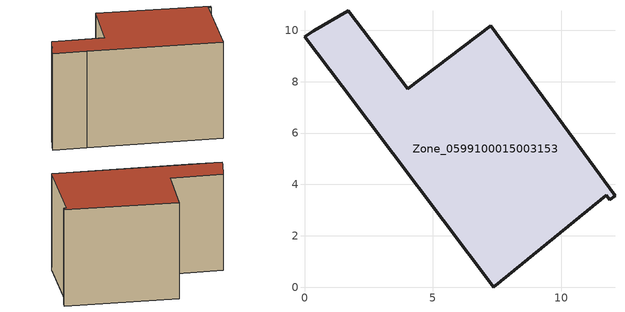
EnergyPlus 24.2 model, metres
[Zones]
Zone_0599100015003153
 floor ground (C_G): 11.88,3.4 11.75,3.58 7.42,0.06 7.36,0 1.48,7.83 0,9.75 0.36,9.99 1.7,10.76 4.03,7.73 7.24,10.17 12.09,3.55 z2.6
 wall outside (C_F): 0.36,9.99 0,9.75 1.48,7.83 7.36,0 7.42,0.06 11.75,3.58 11.88,3.4 12.09,3.55 7.24,10.17 4.03,7.73 1.7,10.76 0.36,9.99 z2.6:10.17
 roof outside (C_R): 11.75,3.58 11.88,3.4 12.09,3.55 7.24,10.17 4.03,7.73 1.7,10.76 0.36,9.99 0,9.75 1.48,7.83 7.36,0 7.42,0.06 z10.17
[BUILDING]
Pand.0599100015003153: North Axis=0; Terrain=City; Loads Convergence Tolerance Value=0.04; Temperature Convergence Tolerance Value=0.4; Solar Distribution=FullExterior; Maximum Number of Warmup Days=25; Minimum Number of Warmup Days=1
[Site:Location]
Rotterdam.The.Hague.AP_ZH_NLD Design_Conditions: Latitude=51.96; Longitude=4.45; Time Zone=1; Elevation=-4.5
[SITE:GROUNDTEMPERATURE:BUILDINGSURFACE]
18, 18, 18, 18, 18, 18, 18, 18, 18, 18, 18, 18
[MATERIAL] Thermal Absorptance=0.9; Solar Absorptance=0.7; Visible Absorptance=0.7
Name | Roughness | Thickness | Conductivity | Density | Specific Heat
G.TC.1975-1991 | MediumSmooth | 0.15 | 0.288461 | 540 | 1210
F.TC.1975-1991 | Rough | 0.3 | 0.230769 | 1920 | 840
R.TC.1975-1991 | MediumRough | 0.2 | 0.153846 | 1500 | 1000
[CONSTRUCTION]
C_G: G.TC.1975-1991
C_F: F.TC.1975-1991
C_R: R.TC.1975-1991
[ZONE]
Zone_0599100015003153: Type=1; Multiplier=1; Ceiling Height=Autocalculate; Volume=Autocalculate; Floor Area=autocalculate; Part of Total Floor Area=Yes
[ZONEINFILTRATION:DESIGNFLOWRATE]
Infil_Zone_0599100015003153: Zone or ZoneList or Space or SpaceList=Zone_0599100015003153; Schedule=AlwaysOn; Design Flow Rate Calculation Method=Flow/Area; Flow Rate per Floor Area=0.003; Constant Term Coefficient=1; Temperature Term Coefficient=0; Velocity Term Coefficient=0; Velocity Squared Term Coefficient=0
[HVACTEMPLATE:ZONE:IDEALLOADSAIRSYSTEM]
Zone_0599100015003153: Maximum Heating Supply Air Temperature=50; Minimum Cooling Supply Air Temperature=13; Maximum Heating Supply Air Humidity Ratio=0.0156; Minimum Cooling Supply Air Humidity Ratio=0.0077; Heating Limit=NoLimit; Cooling Limit=NoLimit; Dehumidification Control Type=ConstantSensibleHeatRatio; Cooling Sensible Heat Ratio=0.7; Dehumidification Setpoint=60; Humidification Control Type=None; Humidification Setpoint=30; Outdoor Air Method=None; Outdoor Air Flow Rate per Person=0.00944; Outdoor Air Flow Rate per Zone Floor Area=0; Outdoor Air Flow Rate per Zone=0; Demand Controlled Ventilation Type=None; Outdoor Air Economizer Type=NoEconomizer; Heat Recovery Type=None; Sensible Heat Recovery Effectiveness=0.7; Latent Heat Recovery Effectiveness=0.65
[ZONECONTROL:THERMOSTAT]
ThermostatControl_Zone_0599100015003153: Zone or ZoneList=Zone_0599100015003153; Control Type Schedule=DualSetpointControlType; Control 1=Thermostat_Zone_0599100015003153; Temperature Difference Between Cutout And Setpoint=0
[THERMOSTATSETPOINT:DUALSETPOINT]
Thermostat_Zone_0599100015003153: Heating Setpoint Temperature Schedule=HeatingSetpoint_Zone_0599100015003153; Cooling Setpoint Temperature Schedule=CoolingSetpoint_Zone_0599100015003153
[SCHEDULE:COMPACT]
HeatingSetpoint_Zone_0599100015003153: Through: 12/31, For: AllDays, Until: 24:00, 21
CoolingSetpoint_Zone_0599100015003153: Through: 12/31, For: AllDays, Until: 24:00, 24
DualSetpointControlType: Through: 12/31, For: AllDays, Until: 24:00, 4
AlwaysOn: Through: 12/31, For: AllDays, Until: 24:00, 1
